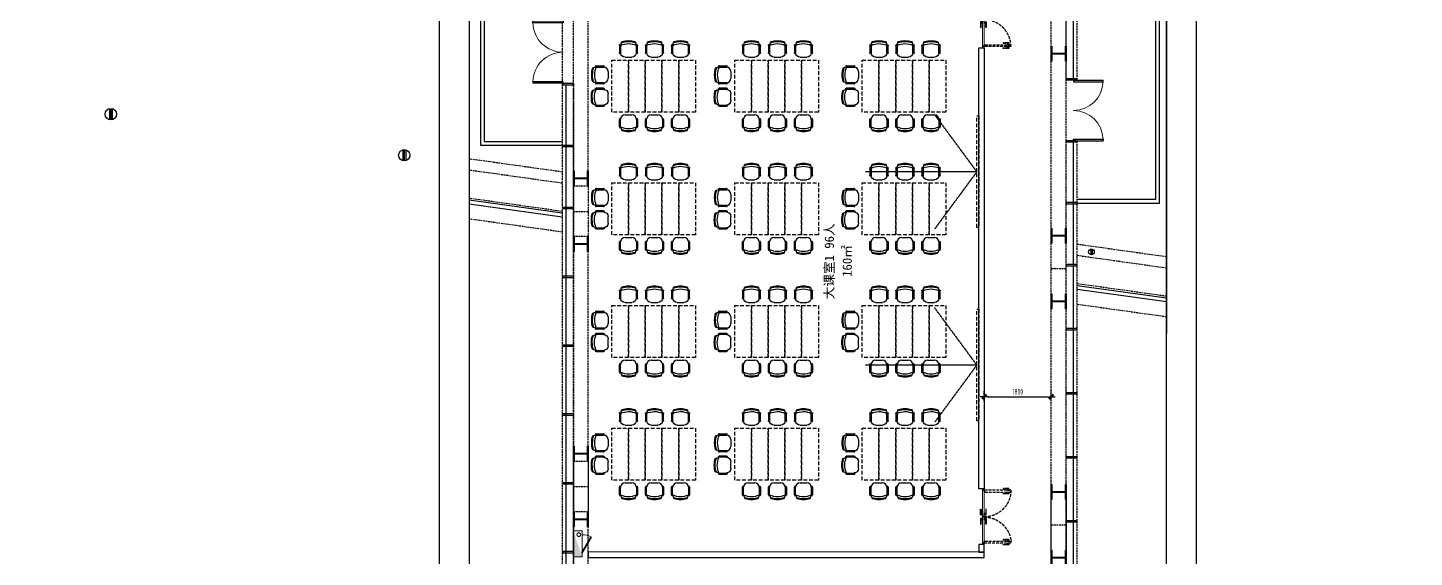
# Model space of a CAD drawing. Header units: millimetres. Extents: x 285006 to 3037698, y -2820855 to 192241.
# Drawn here: x 834084 to 871368, y -655776 to -641528 of the extents above; entities that cross this region are included whole.
import ezdxf
from ezdxf.enums import TextEntityAlignment as Align
from ezdxf.xclip import XClip

# ---------------------------------------------------------------- set-up
doc = ezdxf.new("R2010")
doc.units = ezdxf.units.MM
doc.header["$XCLIPFRAME"] = 2
doc.header["$PDMODE"] = 35
doc.header["$PDSIZE"] = -0.1
for name, pattern in [('1#C-6F$0$CONTINOUS', [0]), ('1#C-6F$0$DASHED2', [0.375, 0.25, -0.125]), ('DASH', [0.35, 0.25, -0.1]), ('DASHED', [0.75, 0.5, -0.25])]:
    doc.linetypes.add(name, pattern=pattern)
for name, color, linetype in [('1#C-6F$0$0-XREF', 7, 'Continuous'), ('1#C-6F$0$S-W-BEAMLINE', 4, '1#C-6F$0$DASHED2'), ('1#C-6F$0$文字图层', 7, 'Continuous'), ('1#C-6F$0$汇水面积', 3, 'Continuous'), ('4玻璃幕墙', 1, 'Continuous'), ('6铝型材', 8, 'Continuous'), ('___', 4, 'Continuous'), ('__附着_A10-J_KJ_2_B_28F_SEN22M3I_设计区$0$A_WALL_BRIK(砌块墙)', 190, 'Continuous'), ('BS-STAIR', 30, 'Continuous'), ('DOOR', 60, 'Continuous'), ('DOOR--02', 8, 'Continuous'), ('DS-FINISH', 20, 'Continuous'), ('FF-FURN', 51, 'Continuous'), ('FF-TEXT', 50, 'Continuous'), ('FF-活动家具', 51, 'Continuous'), ('WALL', 255, 'Continuous'), ('WALL-地台', 8, 'Continuous')]:
    doc.layers.add(name, color=color, linetype=linetype)
for name, color, linetype, lineweight in [('1#C-6F$0$0XG-X', 1, 'Continuous', 18), ('1#C-6F$0$P-DRAI-FLDR', 1, 'Continuous', 20), ('WALL-1C-6F-1$0$A-WALL-GLAZ', 142, 'Continuous', 18)]:
    doc.layers.add(name, color=color, linetype=linetype, lineweight=lineweight)
doc.styles.add('CCD_DIM', font='archs.shx', dxfattribs={"width": 0.7})
doc.styles.add('DIA', font='')
doc.styles.get('DIA').set_extended_font_data('SimSun')
doc.dimstyles.new('DIM_100', dxfattribs={"dimscale": 100, "dimtxt": 1.5, "dimasz": 1, "dimexe": 1.5, "dimexo": 1.5, "dimgap": 0.6, "dimtad": 1, "dimdec": 0, "dimrnd": 5, "dimzin": 12, "dimdsep": 46, "dimtxsty": 'CCD_DIM', "dimblk": 'CCD_Dimension_Tick', "dimcen": 0.125, "dimclrd": 44, "dimclre": 44, "dimclrt": 50, "dimadec": 0, "dimazin": 0, "dimtfac": 1, "dimtdec": 0, "dimtix": 1, "dimtmove": 2, "dimatfit": 3, "dimldrblk": 'CCD_Leader_Dot', "dimfxl": 5, "dimtvp": 1, "dimtolj": 1, "dimtzin": 0, "dimarcsym": 0})

# ---------------------------------------------------------------- blocks, each defined once
blk = doc.blocks.new('WALL-1C-6F-1$0$mullion_____')
at = {"layer": '6铝型材'}
for p, q in [((-36798, -1713), (-36798, -1433)), ((-36798, -1433), (-36758, -1433)), ((-36758, -1713), (-36758, -1433)), ((-36798, -1713), (-36758, -1713)), ((-36778, -1713), (-36778, -1733))]:
    blk.add_line(p, q, dxfattribs=at)
blk = doc.blocks.new('WALL-1C-6F-1')
at = {"layer": '4玻璃幕墙'}
blk.add_line((98374885, 18791299), (98353235, 18794341), dxfattribs=at)
for points in [[(98388635, 18795019), (98388635, 18810242)], [(98374985, 18794859), (98374985, 18768923)], [(98374885, 18791400), (98353235, 18794442)], [(98388635, 18768923), (98388635, 18793313)], [(98397644, 18788201), (98388735, 18789453)], [(98397630, 18788102), (98388735, 18789352)]]:
    blk.add_lwpolyline(points, dxfattribs=at)
at = {"layer": 'WALL-地台', "linetype": 'DASH', "ltscale": 200}
blk.add_line((98374885, 18796546), (98374885, 18768923), dxfattribs=at)
for points in [[(98388435, 18794979), (98388435, 18810270)], [(98388735, 18794999), (98388735, 18810228)], [(98374885, 18792511), (98353235, 18795553)], [(98374885, 18792208), (98353235, 18795250)], [(98375185, 18794859), (98375185, 18768923)], [(98374885, 18791450), (98353235, 18794493)], [(98374885, 18790895), (98353235, 18793938)], [(98388435, 18768923), (98388435, 18793313)], [(98388735, 18768923), (98388735, 18793333)], [(98397797, 18789290), (98388735, 18790564)], [(98397755, 18788993), (98388735, 18790261)], [(98397651, 18788251), (98388735, 18789504)], [(98397574, 18787706), (98388735, 18788948)]]:
    blk.add_lwpolyline(points, dxfattribs=at)
at = {"layer": 'WALL-1C-6F-1$0$A-WALL-GLAZ', "lineweight": -3, "xscale": -1, "rotation": 89.99999957281068}
for p in [(98387002, 18758221), (98387002, 18756555), (98387002, 18754889), (98387002, 18753223), (98387002, 18751499), (98387002, 18749776), (98387002, 18748053), (98386998, 18746330)]:
    blk.add_blockref('WALL-1C-6F-1$0$mullion_____', p, dxfattribs=at)
at = {"layer": 'WALL-1C-6F-1$0$A-WALL-GLAZ', "lineweight": -3, "rotation": 269.9999995734953}
for p in [(98376618, 18758101), (98376618, 18756435), (98376618, 18754769), (98376618, 18752917), (98376618, 18751065), (98376618, 18749213), (98376618, 18747361), (98376618, 18745509)]:
    blk.add_blockref('WALL-1C-6F-1$0$mullion_____', p, dxfattribs=at)
blk = doc.blocks.new('1#C-6F$0$A$C07A93526')
at = {"layer": '1#C-6F$0$P-DRAI-FLDR', "lineweight": -3}
for p, q in [((-29, 70), (-9, -75)), ((-11, 75), (11, -75)), ((9, 75), (29, -70))]:
    blk.add_line(p, q, dxfattribs=at)
blk.add_circle((0, 0), 75.9, dxfattribs=at)
blk = doc.blocks.new('1#C-6F$0$DSADSAD')
at = {"layer": '1#C-6F$0$文字图层', "color": 6}
for p, q in [((7943089, -1493991), (7943089, -1494579)), ((7943165, -1493981), (7943165, -1494588)), ((7943241, -1493991), (7943241, -1494579))]:
    blk.add_line(p, q, dxfattribs=at)
blk.add_circle((7943165, -1494285), 304, dxfattribs=at)
blk = doc.blocks.new('1#C-6F$0$单出口带卷盘消火栓')
at = {"layer": '1#C-6F$0$0XG-X'}
for p, q in [((368866, -61966), (368866, -61726)), ((368866, -61726), (369566, -61726)), ((369566, -61966), (369566, -61726)), ((368866, -61966), (368966, -61966)), ((368966, -61966), (369466, -61966)), ((369021, -62195), (369454, -61945)), ((369021, -62195), (369034, -62216)), ((369033, -62216), (369466, -61966)), ((369466, -61966), (369454, -61945)), ((369466, -61966), (369566, -61966))]:
    blk.add_line(p, q, dxfattribs=at)
blk.add_circle((368965, -61874), 50, dxfattribs=at)
blk.add_arc((369466, -61966), 500, 180, 207.134, dxfattribs=at)
blk.add_solid([(368866, -61726), (369566, -61966), (369566, -61726)], dxfattribs=at)
blk = doc.blocks.new('1#C-6F$0$A$C13D20D7F')
at = {"layer": '1#C-6F$0$S-W-BEAMLINE', "color": 6, "linetype": '1#C-6F$0$CONTINOUS'}
blk.add_lwpolyline([(380, 200), (20, 200), (20, 13), (0, 13), (0, 413), (20, 413), (20, 225), (380, 225), (380, 413), (400, 413), (400, 13), (380, 13)], close=True, dxfattribs=at)
blk = doc.blocks.new('dfgdergherhre')
at = {"layer": 'WALL-地台', "linetype": 'DASH', "ltscale": 200}
for p, q in [((3281179, 4575341, 0), (3281179, 4627346, 0)), ((3281579, 4575341, 0), (3281579, 4627346, 0)), ((3268329, 4597162, 0), (3268329, 4602464, 0)), ((3268729, 4597162, 0), (3268729, 4602464, 0)), ((3268729, 4596467, 0), (3268329, 4596467, 0)), ((3268329, 4589757, 0), (3268329, 4595796, 0)), ((3268729, 4589757, 0), (3268729, 4595796, 0)), ((3281179, 4594937, 0), (3281579, 4594937, 0)), ((3268729, 4589062, 0), (3268329, 4589062, 0)), ((3281179, 4587361, 0), (3281179, 4588727, 0)), ((3268329, 4582349, 0), (3268329, 4588391, 0)), ((3268729, 4582349, 0), (3268729, 4588391, 0)), ((3281179, 4588044, 0), (3281579, 4588044, 0))]:
    blk.add_line(p, q, dxfattribs=at)
at = {"layer": 'WALL-地台', "linetype": 'DASH', "ltscale": 200, "elevation": 0}
for points in [[(3268329, 4597162), (3268729, 4597162), (3268729, 4595796), (3268329, 4595796)], [(3268329, 4589757), (3268729, 4589757), (3268729, 4588391), (3268329, 4588391)]]:
    blk.add_lwpolyline(points, close=True, dxfattribs=at)
at = {"layer": '1#C-6F$0$0-XREF', "ltscale": 1.5, "rotation": 359.999308722076}
for p in [(3281179, 4600506, 0), (3268329, 4597150, 0), (3281179, 4595607, 0), (3268329, 4595384, 0), (3281179, 4593841, 0), (3268329, 4589745, 0), (3281179, 4588714, 0), (3268329, 4587979, 0), (3281179, 4586948, 0)]:
    blk.add_blockref('1#C-6F$0$A$C13D20D7F', p, dxfattribs=at)
blk = doc.blocks.new('WALL-1C-6F-1$0$WALL-1C-6F-1$0$$DorLib2D$00000002')
for p, q in [((-0.5, 0), (-0.5, 0.4875)), ((-0.475, 0.4875), (-0.5, 0.4875)), ((-0.475, 0), (-0.475, 0.4875)), ((0.475, 0), (0.475, 0.4875)), ((0.475, 0.4875), (0.5, 0.4875)), ((0.5, 0), (0.5, 0.4875)), ((-0.5, 0), (-0.475, 0)), ((0.5, 0), (0.475, 0))]:
    blk.add_line(p, q)
at = {"lineweight": 13}
for centre, start, end in [((-0.4875, 0), 0, 88.53072), ((0.4875, 0), 91.46928, 180)]:
    blk.add_arc(centre, 0.4875, start, end, dxfattribs=at)
blk = doc.blocks.new('A$C64783269')
at = {"layer": 'FF-活动家具'}
for p, q in [((1, 151), (1, 400)), ((41, 151), (41, 400)), ((419, 0), (191, 0)), ((570, 399), (570, 150)), ((610, 399), (610, 150))]:
    blk.add_line(p, q, dxfattribs=at)
for centre, radius, start, end in [((461, 332), 426, 152.8506, 170.8394), ((305, -200), 730, 70.8382, 109.1021), ((305, -192), 752, 72.7146, 107.2107), ((149, 332), 426, 9.0894, 27.0688), ((21, 405), 20.8, 344.5058, 195.4229), ((21, 145), 20.8, 164.5058, 15.4229), ((305, -144), 604, 64.0229, 115.9163), ((191, 150), 150, 179.9644, 269.9644), ((419, 150), 150, 269.9644, 359.9644), ((590, 405), 20.8, 344.5058, 195.4229), ((590, 145), 20.8, 164.5058, 15.4229)]:
    blk.add_arc(centre, radius, start, end, dxfattribs=at)
blk = doc.blocks.new('dfghdthrthrthrt')
at = {"layer": 'FF-FURN', "linetype": 'DASHED', "ltscale": 200}
for points in [[(850118, -661400), (850118, -662800), (850568, -662800), (850568, -661400)], [(850568, -661400), (850568, -662800), (851018, -662800), (851018, -661400)], [(851018, -661400), (851018, -662800), (851468, -662800), (851468, -661400)], [(851468, -661400), (851468, -662800), (851918, -662800), (851918, -661400)], [(851918, -661400), (851918, -662800), (852368, -662800), (852368, -661400)]]:
    blk.add_lwpolyline(points, close=True, dxfattribs=at)
at = {"layer": 'FF-FURN', "linetype": 'DASHED', "ltscale": 200, "xscale": 0.8, "yscale": 0.8, "zscale": 0.8}
for p in [(850274, -661325), (850974, -661325), (851674, -661325)]:
    blk.add_blockref('A$C64783269', p, dxfattribs=at)
at = {"layer": 'FF-FURN', "linetype": 'DASHED', "ltscale": 200}
for p, xscale, yscale, zscale, rotation in [((852468, -662044), -0.8, 0.8, 0.8, 269.9999999999999), ((852468, -662155), 0.8000000000000002, 0.8000000000000002, 0.8000000000000002, 270.0000006730583), ((850274, -662875), -0.8, 0.8, 0.8, 180), ((850974, -662875), -0.8, 0.8, 0.8, 180), ((851674, -662875), -0.8, 0.8, 0.8, 180)]:
    blk.add_blockref('A$C64783269', p, dxfattribs=dict(at, xscale=xscale, yscale=yscale, zscale=zscale, rotation=rotation))
blk = doc.blocks.new('*U477')
at = {"layer": 'DOOR', "linetype": 'Continuous', "lineweight": 0, "ltscale": 1000}
for points in [[(-758, 17), (-758, 50), (-1461, 50), (-1461, 50), (-1461, 50), (-1461, 50), (-1461, 50), (-1461, 50), (-1461, 50), (-1461, 50), (-1461, 50), (-1461, 50), (-1461, 50), (-1461, 50), (-1461, 50), (-1461, 50), (-1461, 50), (-1462, 50), (-1462, 18), (-1447, 18), (-1447, 0), (-1446, 0), (-1446, 0), (-1446, 0), (-1446, 0), (-742, 0), (-742, 17)], [(-755, 20), (-755, 50), (-39, 50), (-39, 50), (-39, 50), (-39, 50), (-39, 50), (-39, 50), (-39, 50), (-39, 50), (-39, 50), (-39, 50), (-39, 50), (-39, 50), (-39, 50), (-39, 50), (-39, 50), (-38, 50), (-38, 18), (-53, 18), (-53, 0), (-54, 0), (-54, 0), (-54, 0), (-54, 0), (-739, 0), (-739, 20), (-755, 20)]]:
    blk.add_lwpolyline(points, close=True, dxfattribs=at)
at = {"layer": 'DOOR--02', "linetype": 'DASH', "ltscale": 300}
for p, q in [((-1509, 676), (-1509, 562)), ((-1363, 676), (-1363, 562)), ((-136, 676), (-136, 562)), ((10, 676), (10, 562))]:
    blk.add_line(p, q, dxfattribs=at)
at = {"layer": 'DOOR--02'}
for p, q in [((-835, 98), (-949, 98)), ((-665, 98), (-551, 98)), ((-835, -48), (-949, -48)), ((-665, -48), (-551, -48))]:
    blk.add_line(p, q, dxfattribs=at)
at = {"layer": 'DOOR--02', "linetype": 'DASH', "ltscale": 300}
for points in [[(-1428, 755), (-1461, 755), (-1461, 51), (-1461, 51), (-1461, 51), (-1461, 51), (-1461, 51), (-1461, 51), (-1461, 51), (-1461, 51), (-1461, 51), (-1461, 51), (-1461, 51), (-1461, 51), (-1461, 51), (-1461, 51), (-1461, 51), (-1461, 50), (-1429, 50), (-1429, 65), (-1411, 65), (-1411, 66), (-1411, 66), (-1411, 66), (-1411, 66), (-1411, 770), (-1428, 770)], [(-68, 766), (-38, 766), (-38, 51), (-38, 51), (-38, 51), (-38, 51), (-38, 51), (-38, 51), (-38, 51), (-38, 51), (-38, 51), (-38, 51), (-38, 51), (-38, 51), (-38, 51), (-38, 51), (-38, 51), (-38, 50), (-70, 50), (-70, 65), (-88, 65), (-88, 66), (-88, 66), (-88, 66), (-88, 66), (-88, 751), (-68, 751), (-68, 766)], [(-1473, 711), (-1473, 677), (-1471, 677), (-1471, 711)], [(-1399, 711), (-1399, 677), (-1401, 677), (-1401, 711)], [(-100, 711), (-100, 677), (-98, 677), (-98, 711)], [(-26, 711), (-26, 677), (-28, 677), (-28, 711)]]:
    blk.add_lwpolyline(points, close=True, dxfattribs=at)
for points in [[(-1473, 677), (-1473, 712), (-1511, 712), (-1511, 669)], [(-1511, 712), (-1499, 702), (-1499, 676)], [(-1511, 676), (-1511, 562), (-1499, 562), (-1499, 676)], [(-1501, 676), (-1511, 676)], [(-1501, 676), (-1473, 676), (-1473, 676)], [(-1461, 676), (-1461, 727), (-1471, 726), (-1471, 676), (-1461, 676)], [(-1471, 710), (-1461, 710)], [(-1471, 693), (-1461, 693)], [(-1411, 676), (-1411, 727), (-1401, 726), (-1401, 676), (-1411, 676)], [(-1401, 710), (-1411, 710)], [(-1401, 693), (-1411, 693)], [(-1399, 677), (-1399, 712), (-1361, 712), (-1361, 669)], [(-1371, 676), (-1399, 676), (-1399, 676)], [(-1361, 712), (-1373, 702), (-1373, 676)], [(-1361, 676), (-1361, 562), (-1373, 562), (-1373, 676)], [(-1371, 676), (-1361, 676)], [(-100, 677), (-100, 712), (-138, 712), (-138, 669)], [(-138, 712), (-126, 702), (-126, 676)], [(-138, 676), (-138, 562), (-126, 562), (-126, 676)], [(-128, 676), (-138, 676)], [(-128, 676), (-100, 676), (-100, 676)], [(-88, 676), (-88, 727), (-98, 726), (-98, 676), (-88, 676)], [(-98, 710), (-88, 710)], [(-98, 693), (-88, 693)], [(-38, 676), (-38, 727), (-28, 726), (-28, 676), (-38, 676)], [(-28, 710), (-38, 710)], [(-28, 693), (-38, 693)], [(-26, 677), (-26, 712), (12, 712), (12, 669)], [(2, 676), (-26, 676), (-26, 676)], [(12, 712), (0, 702), (0, 676)], [(12, 676), (12, 562), (0, 562), (0, 676)], [(2, 676), (12, 676)]]:
    blk.add_lwpolyline(points, dxfattribs=at)
at = {"layer": 'DOOR--02'}
for points in [[(-835, 100), (-949, 100), (-949, 88), (-835, 88)], [(-834, 62), (-800, 62), (-800, 100), (-843, 100)], [(-836, 50), (-785, 50), (-785, 60), (-836, 60), (-836, 50)], [(-835, 90), (-835, 100)], [(-800, 100), (-809, 88), (-835, 88)], [(-835, 90), (-835, 62), (-835, 62)], [(-819, 60), (-819, 50)], [(-802, 60), (-802, 50)], [(-664, 50), (-715, 50), (-715, 60), (-664, 60), (-664, 50)], [(-666, 62), (-700, 62), (-700, 100), (-657, 100)], [(-700, 100), (-691, 88), (-665, 88)], [(-698, 60), (-698, 50)], [(-681, 60), (-681, 50)], [(-665, 100), (-551, 100), (-551, 88), (-665, 88)], [(-665, 90), (-665, 100)], [(-665, 90), (-665, 62), (-665, 62)], [(-835, -50), (-949, -50), (-949, -38), (-835, -38)], [(-834, -12), (-800, -12), (-800, -50), (-843, -50)], [(-836, 0), (-785, 0), (-785, -10), (-836, -10), (-836, 0)], [(-835, -40), (-835, -12), (-835, -12)], [(-800, -50), (-809, -38), (-835, -38)], [(-835, -40), (-835, -50)], [(-819, -10), (-819, 0)], [(-802, -10), (-802, 0)], [(-664, 0), (-715, 0), (-715, -10), (-664, -10), (-664, 0)], [(-666, -12), (-700, -12), (-700, -50), (-657, -50)], [(-700, -50), (-691, -38), (-665, -38)], [(-698, -10), (-698, 0)], [(-681, -10), (-681, 0)], [(-665, -40), (-665, -12), (-665, -12)], [(-665, -50), (-551, -50), (-551, -38), (-665, -38)], [(-665, -40), (-665, -50)]]:
    blk.add_lwpolyline(points, dxfattribs=at)
for points in [[(-800, 62), (-835, 62), (-835, 60), (-800, 60)], [(-700, 62), (-665, 62), (-665, 60), (-700, 60)], [(-800, -12), (-835, -12), (-835, -10), (-800, -10)], [(-700, -12), (-665, -12), (-665, -10), (-700, -10)]]:
    blk.add_lwpolyline(points, close=True, dxfattribs=at)
at = {"layer": 'DOOR--02', "linetype": 'DASH', "ltscale": 300}
for centre, radius, start, end in [((-1494, 38), 736, 0.9237, 83.5121), ((-39, 50), 716, 89.9199, 182.4029)]:
    blk.add_arc(centre, radius, start, end, dxfattribs=at)
at = {"layer": 'DS-FINISH', "linetype": 'Continuous', "lineweight": 0, "ltscale": 1000}
for points in [[(-1500, 50), (-1465, 50), (-1465, 15), (-1450, 15), (-1450, 0), (-1500, 0), (-1500, 50)], [(-35, 50), (0, 50), (0, 0), (-50, 0), (-50, 15), (-35, 15), (-35, 50), (0, 50)]]:
    blk.add_lwpolyline(points, dxfattribs=at)
blk = doc.blocks.new('CCD_Dimension_Tick')
at = {"color": 0, "linetype": 'ByBlock'}
for p, q in [((-1.09, 0), (0, 0)), ((0, 0), (1.09, 0))]:
    blk.add_line(p, q, dxfattribs=at)
at = {"color": 0, "linetype": 'Continuous', "const_width": 0.608}
blk.add_lwpolyline([(-0.61, -0.61), (0.61, 0.61)], dxfattribs=at)
blk = doc.blocks.new('*D1152')
at = {"layer": '___', "color": 44, "lineweight": -2, "transparency": 16777216}
for p, q in [((859806, -651577), (859806, -651307)), ((861606, -651577), (861606, -651307)), ((859906, -651457), (861506, -651457))]:
    blk.add_line(p, q, dxfattribs=at)
at = {"layer": 'Defpoints', "color": 0, "transparency": 16777216}
for p in [(861606, -651457), (859806, -651727, 0), (861606, -651727, 0)]:
    blk.add_point(p, dxfattribs=at)
at = {"layer": '___', "color": 44, "lineweight": -2, "transparency": 16777216, "xscale": 100, "yscale": 100, "zscale": 100}
for p, rotation in [((859806, -651457), 179.9993084195177), ((861606, -651457), 359.9993084195177)]:
    blk.add_blockref('CCD_Dimension_Tick', p, dxfattribs=dict(at, rotation=rotation))
at = {"layer": '___', "color": 50, "transparency": 16777216, "insert": (860706, -651322), "char_height": 150, "attachment_point": 5, "rotation": 359.9993, "style": 'CCD_DIM'}
blk.add_mtext('\\A1;1800', dxfattribs=at)
blk = doc.blocks.new('CCD_Leader_Dot')
at = {"color": 0, "linetype": 'ByBlock'}
blk.add_line((-5, 0), (-10, 0), dxfattribs=at)
at = {"color": 0, "linetype": 'ByBlock', "const_width": 5}
blk.add_lwpolyline([(-2.5, 0, 1), (2.5, 0, 1)], format="xyb", close=True, dxfattribs=at)
blk = doc.blocks.new('DFHRTHRTJYTJYT')
at = {"layer": 'FF-TEXT', "color": 50, "style": 'DIA'}
for s, p in [('大课室1 96人 ', (929409, -647729, 0)), ('160㎡', (929891, -647803, 0))]:
    blk.add_text(s, height=250, rotation=89.9152, dxfattribs=at).set_placement(p, align=Align.MIDDLE_CENTER)

msp = doc.modelspace()

# ---------------------------------------------------------------- linework, layer by layer
at = {"color": 8, "linetype": 'DASH'}
for p, q in [((859605.8, -645403.1, 0), (858471.4, -643864.7, 0)), ((859605.8, -645403.1, 0), (856604.9, -645403.1, 0)), ((859605.8, -645403.1, 0), (858471.4, -646941.5, 0)), ((859605.8, -650603.1, 0), (858471.4, -649064.7, 0)), ((859605.8, -650603.1, 0), (856604.9, -650603.1, 0)), ((859605.8, -650603.1, 0), (858471.4, -652141.5, 0))]:
    msp.add_line(p, q, dxfattribs=at)
at = {"elevation": 0}
for points in [[(845956.1, -624172.5), (845956.1, -636201.2), (846388.1, -636328.8), (845566.8, -636403.7), (845956.1, -636516.1), (845956.1, -647092.8)], [(864705.7, -626832.7), (864705.7, -637935.5), (865137.6, -638063.1), (864316.4, -638138.1), (864705.7, -638250.5), (864705.7, -649753)]]:
    msp.add_lwpolyline(points, dxfattribs=at)
at = {"layer": '1#C-6F$0$S-W-BEAMLINE', "linetype": '1#C-6F$0$CONTINOUS'}
for p, q in [((848755.5, -653187.4, 0), (848755.5, -654553.4, 0)), ((849155.4, -653187.4, 0), (849155.5, -654553.4, 0))]:
    msp.add_line(p, q, dxfattribs=at)
at = {"layer": '1#C-6F$0$S-W-BEAMLINE', "linetype": 'Continuous', "ltscale": 1.5}
msp.add_line((862005.5, -654217.7, 0), (862005.5, -655583.7, 0), dxfattribs=at)
at = {"layer": 'BS-STAIR'}
for p, q in [((846257.1, -637289.3, 0), (846257.5, -644687.9, 0)), ((846357.1, -637289.3, 0), (846357.5, -644587.9, 0)), ((864406, -638855.6, 0), (864405.6, -646154.2, 0)), ((864506, -638855.6, 0), (864505.6, -646254.2, 0)), ((846357.5, -644587.9, 0), (848457.6, -644587.9, 0)), ((846257.5, -644687.9, 0), (848457.6, -644687.9, 0)), ((864405.6, -646154.2, 0), (862305.4, -646154.2, 0)), ((864505.6, -646254.2, 0), (862305.4, -646254.2, 0))]:
    msp.add_line(p, q, dxfattribs=at)
at = {"layer": 'Defpoints', "elevation": 0}
msp.add_lwpolyline([(845156.1, -613574.9), (865505.7, -613574.9), (865505.7, -671254), (845156.1, -671254)], close=True, dxfattribs=at)
at = {"layer": 'FF-FURN', "linetype": 'DASHED', "ltscale": 200, "elevation": 0}
for points in [[(859655.8, -646903.1), (859605.8, -646903.1), (859605.8, -643903.1), (859655.8, -643903.1)], [(859655.8, -652103.1), (859605.8, -652103.1), (859605.8, -649103.1), (859655.8, -649103.1)]]:
    msp.add_lwpolyline(points, close=True, dxfattribs=at)
at = {"layer": 'WALL', "elevation": 0}
for points in [[(859655.8, -653933.7), (859655.8, -642072.6), (859805.8, -642072.6), (859805.8, -653933.7)], [(859805.8, -655432.7), (859655.8, -655432.7), (859655.8, -655633.7), (859805.8, -655633.7)], [(849155.5, -655783.6), (859805.8, -655783.7), (859805.8, -655633.7), (849155.5, -655633.6)]]:
    msp.add_lwpolyline(points, close=True, dxfattribs=at)

# ---------------------------------------------------------------- block references
at = {"layer": '1#C-6F$0$0-XREF', "ltscale": 1.5}
ref = msp.add_blockref('WALL-1C-6F-1', (-97526656.2, -19436734.2, 0), dxfattribs=dict(at, rotation=359.999308722076))
XClip(ref).set_block_clipping_path([(98372385.8231538981, 18767467.007476639), (98391135.4026873261, 18767467.2336917371), (98391134.7242774069, 18823696.4636914618), (98372385.144743979, 18823696.2374763638)])
at = {"layer": '1#C-6F$0$0XG-X', "xscale": -1, "rotation": 89.99930872168804}
msp.add_blockref('1#C-6F$0$单出口带卷盘消火栓', (787033.5, -286201.3, 0), dxfattribs=at)
at = {"layer": '1#C-6F$0$P-DRAI-FLDR', "lineweight": -3, "rotation": 351.9993082701488}
msp.add_blockref('1#C-6F$0$A$C07A93526', (862688.1, -647559.9, 0), dxfattribs=at)
at = {"layer": '1#C-6F$0$汇水面积', "xscale": 0.4999999999999999, "yscale": 0.4999999999999999, "zscale": 0.4999999999999999, "rotation": 359.999308721688}
for p in [(-3135255.3, 103336.6, 0), (-3127364.4, 102231.6, 0)]:
    msp.add_blockref('1#C-6F$0$DSADSAD', p, dxfattribs=at)
at = {"layer": '___'}
msp.add_blockref('DFHRTHRTJYTJYT', (-73772.5, 0), dxfattribs=at)
at = {"layer": '___', "xscale": -1}
for p in [(1702156.2, 19002), (1705461.7, 19002), (1708891.8, 19002), (1702156.2, 15702), (1705461.7, 15702), (1708891.8, 15702), (1702156.2, 12402), (1705461.7, 12402), (1708891.8, 12402), (1702156.2, 9102), (1705461.7, 9102), (1708891.8, 9102)]:
    msp.add_blockref('dfghdthrthrthrt', p, dxfattribs=at)
at = {"layer": '__附着_A10-J_KJ_2_B_28F_SEN22M3I_设计区$0$A_WALL_BRIK(砌块墙)'}
msp.add_blockref('dfgdergherhre', (-2419573.4, -5242944.6), dxfattribs=at)
at = {"layer": 'DOOR'}
for p, xscale, yscale, zscale, rotation in [((848477.8, -642188.6, 0), -1666.215496700493, 1666.215496700494, 555.4051655668299, 90.00000042756031), ((862205.8, -643754.9, 0), 1626.216511984318, 1626.216511984318, 542.0721706614388, 269.9965892907508)]:
    msp.add_blockref('WALL-1C-6F-1$0$WALL-1C-6F-1$0$$DorLib2D$00000002', p, dxfattribs=dict(at, xscale=xscale, yscale=yscale, zscale=zscale, rotation=rotation))
at = {"layer": 'DS-FINISH', "rotation": 270}
msp.add_blockref('*U477', (859755.8, -642072.6, 0), dxfattribs=at)
at = {"layer": 'DS-FINISH', "xscale": -1, "rotation": 270}
msp.add_blockref('*U477', (859755.8, -653933.7, 0), dxfattribs=at)

# ---------------------------------------------------------------- dimensions: what is measured, and where the dimension line sits
at = {"layer": '___'}
dim = msp.add_aligned_dim(p1=(859805.8, -651727.4, 0), p2=(861605.6, -651727.4, 0), distance=270.3, dimstyle='DIM_100', override={"dimfxlon": 1}, dxfattribs=at)
dim.commit()
dim.dimension.update_dxf_attribs({"geometry": '*D1152', "text_midpoint": (860705.7, -651322.1)})

doc.saveas('drawing.dxf')
